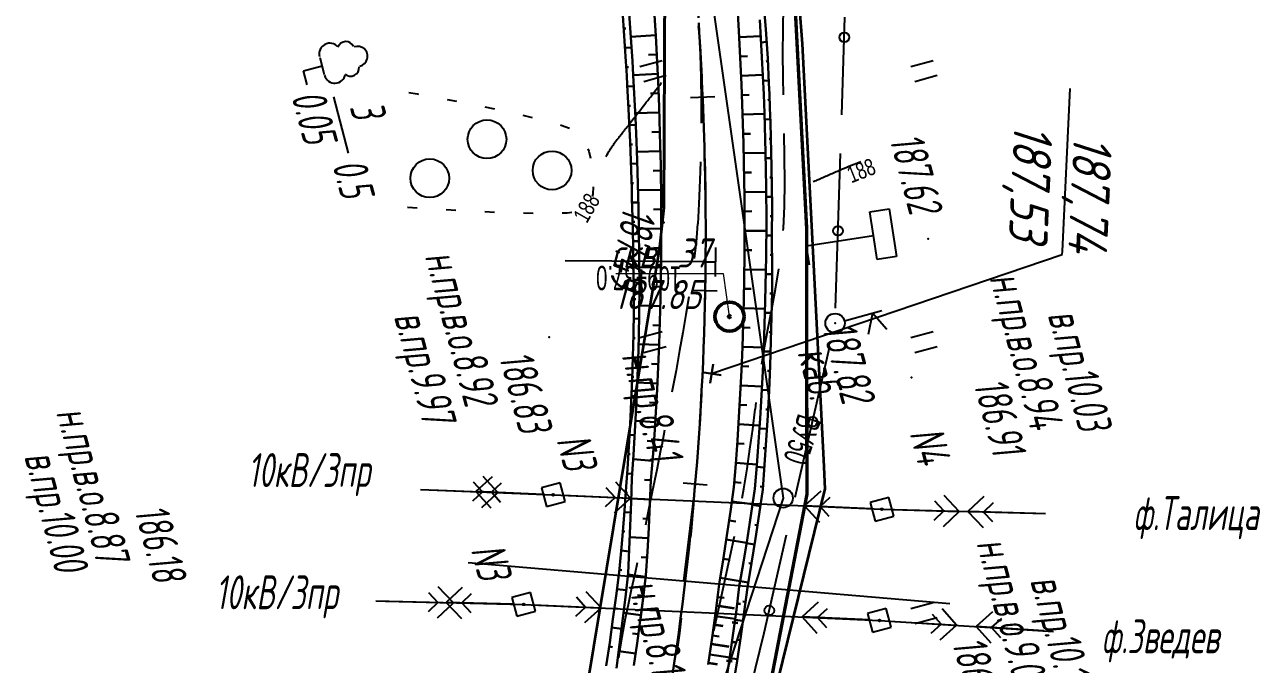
# Model space of a CAD drawing. Header units: millimetres. Extents: x -1799 to 6962, y -1020 to 4121.
# Drawn here: x 5740.8 to 5868.5, y 552.9 to 618.9 of the extents above; entities that cross this region are included whole.
import ezdxf
from ezdxf import colors
from ezdxf.entities.mleader import LeaderData, LeaderLine
from ezdxf.math import Vec2, Vec3

# ---------------------------------------------------------------- set-up
doc = ezdxf.new("R2010")
doc.units = ezdxf.units.MM
doc.linetypes.add('CONTI', pattern=[0])
doc.linetypes.add('STROT', pattern=[1.7, 0.5, -1.2])
for name, color, linetype, lineweight in [('10', 1, 'Continuous', 35), ('геология', 7, 'Continuous', 20), ('КОПИЯ_ОСЬ_13_ОТКОСЫ', 7, 'Continuous', 30), ('ОСЬ_ВЕРХ_ПОКРЫТИЯ_ГРАНИЦЫ_ПОЛОС', 7, 'Continuous', 30), ('ОСЬ_ВЕРХ_ПОКРЫТИЯ_ОСЬ', 1, 'Continuous', 30), ('Ось_примыкания', 1, 'Continuous', 35), ('Отметки', 5, 'Continuous', 30)]:
    doc.layers.add(name, color=color, linetype=linetype, lineweight=lineweight)
for name, color, linetype in [('_Ростелеком', 6, 'Continuous'), ('GOR_BDEFAULT', 212, 'CONTI'), ('NAD_MDEFAULT', 7, 'CONTI'), ('PI_OTDEFAULT', 172, 'CONTI'), ('PI_TTDEFAULT', 5, 'CONTI'), ('PLN_O', 7, 'CONTI'), ('SIT_LDEFAULT', 7, 'CONTI'), ('USLZNDEFAULT', 7, 'CONTI'), ('ZAPSKDEFAULT', 7, 'CONTI'), ('КОПИЯ_ОСЬ_ТАНГЕНСЫ', 1, 'Continuous'), ('ОСЬ_ВЕРХ_ПОКРЫТИЯ_ОТКОСЫ', 7, 'Continuous'), ('ОСЬ_ВЕРХ_ПОКРЫТИЯ_ПИКЕТЫ', 1, 'Continuous'), ('ОСЬ_ВЕРХ_ПОКРЫТИЯ_РАЗБИВКА_КРИВ', 1, 'Continuous'), ('ОСЬ_ВЕРХ_ПОКРЫТИЯ_ТАНГЕНСЫ', 1, 'Continuous'), ('разметка', 7, 'Continuous')]:
    doc.layers.add(name, color=color, linetype=linetype)
doc.styles.add('eskd', font='spds.shx', dxfattribs={"width": 1.2, "oblique": 15})
doc.styles.add('SHRFT', font='TXT', dxfattribs={"width": 3.5})
doc.styles.get("Standard").update_dxf_attribs({"font": 'arial.ttf'})
doc.styles.add('STYLE1', font='romand.shx', dxfattribs={"width": 0.9})
doc.styles.add('ГОСТ', font='', dxfattribs={"oblique": 15, "height": 4})
doc.styles.get('ГОСТ').set_extended_font_data('GOST type A')
doc.linetypes.add('кабель_связи_проект.', pattern='A,10,-1,["/",STYLE1,S=3,R=0,X=0,Y=-1.5],-4.1', length=15.1)

# ---------------------------------------------------------------- blocks, each defined once
blk = doc.blocks.new('BL_2011')
at = {"color": 0}
for p, q in [((0, 0), (0, 2.4)), ((1.6, 0), (1.6, 2.4))]:
    blk.add_line(p, q, dxfattribs=at)
blk = doc.blocks.new('BL_27')
at = {"color": 0}
for p, q in [((1, 1), (-1, 1)), ((-1, 1), (-1, -1)), ((1, -1), (1, 1)), ((-1, -1), (1, -1))]:
    blk.add_line(p, q, dxfattribs=at)
blk.add_circle((0, 0), 0.1, dxfattribs=at)
blk = doc.blocks.new('BL_4017')
at = {"color": 0}
for p, q in [((0, 1), (0, 5)), ((2, 5), (0, 4)), ((0, 4), (2, 3))]:
    blk.add_line(p, q, dxfattribs=at)
blk.add_circle((0, 0), 1, dxfattribs=at)
blk = doc.blocks.new('BL_2004')
at = {"color": 0}
blk.add_circle((0, 0), 2, dxfattribs=at)
blk = doc.blocks.new('BL_104')
at = {"color": 0}
for p, q in [((-0.9, 2), (0.9, 2)), ((0, 0), (0, 2)), ((1.5, 0), (0, 0))]:
    blk.add_line(p, q, dxfattribs=at)
for centre, radius, start, end in [((0, 5.8), 1.04, 358, 185), ((-0.94, 4.8), 0.88, 100, 235), ((0.94, 4.8), 0.88, 305, 80), ((-1, 3.1), 1.1, 115, 270), ((1, 3.1), 1.1, 270, 65)]:
    blk.add_arc(centre, radius, start, end, dxfattribs=at)
blk = doc.blocks.new('BL_13')
at = {"color": 0}
for p, q in [((-2.5, 7), (-2.5, 9)), ((-2.5, 9), (2.5, 9)), ((2.5, 9), (2.5, 7)), ((0, 7), (-2.5, 7)), ((0, 0), (0, 7)), ((2.5, 7), (0, 7)), ((2, 0), (0, 0))]:
    blk.add_line(p, q, dxfattribs=at)
blk = doc.blocks.new('_None')
blk = doc.blocks.new('Крест')
at = {"layer": 'Отметки'}
for points in [[(-1, 0), (1, 0)], [(0, 1), (0, -1)]]:
    blk.add_lwpolyline(points, dxfattribs=at)

msp = doc.modelspace()

# ---------------------------------------------------------------- linework, layer by layer
at = {"ltscale": 7}
for points in [[(5810.076978344188, 571.4247882649424), (5808.865762392534, 561.4984114872414)], [(5786.629531834807, 563.3932779444503), (5836.376312879418, 559.1540924091014)]]:
    msp.add_lwpolyline(points, dxfattribs=at)
at = {"layer": '10'}
for points in [[(5791.985964376139, 953.6034807352471), (5791.355964376251, 869.7934807356569), (5788.865964376493, 808.0534807354334), (5789.695964376102, 780.6734807355451), (5780.205964376344, 783.0334807358804), (5779.845964376475, 777.4134807357686), (5780.635964376512, 728.1034807352471), (5787.975964376363, 682.8634807359549), (5798.2659643764, 679.7134807355824), (5806.955964376344, 623.5334807358804), (5806.825964376456, 600.0234807361039), (5806.365964376493, 595.6934807360294), (5796.15596437653, 534.0134807353961), (5786.735964376139, 494.3434807354706), (5786.735964376139, 494.3434807345393), (5786.735964386442, 494.3434807652729), (5786.735964376372, 494.3434807354706), (5773.30596437667, 448.9334807353216)], [(5806.825964376456, 600.0234807361039), (5806.955964376344, 623.5334807358804), (5798.2659643764, 679.7134807355824), (5787.975964376363, 682.8634807359549), (5780.635964376512, 728.1034807352471), (5779.845964376475, 777.4134807357686), (5780.205964376344, 783.0334807358804), (5789.695964376102, 780.6734807355451), (5788.865964376493, 808.0534807354334), (5791.355964376251, 869.7934807356569), (5791.985964376139, 953.6034807352471)], [(5785.337084801236, 439.0398072697344), (5802.245964376381, 489.5234807361039), (5802.575964376456, 490.5634807352099), (5812.705964376344, 528.1234807357314), (5815.845964376475, 539.7934807356569), (5823.525964376176, 571.0034807356196), (5823.365964376493, 574.0034807356196), (5821.175964376083, 616.9734807353589), (5820.535964376419, 624.9834807351353), (5815.315964376214, 667.9434807360294), (5811.2659643764, 701.7934807356569), (5811.2659643764, 701.7934807356569), (5807.795964376195, 730.8834807355079), (5807.705964376344, 733.5634807352099), (5806.735964376139, 764.0434807356569), (5806.735964376139, 764.0434807356569), (5805.775964376176, 794.0434807356569), (5805.295964376195, 808.8534807352471), (5805.275964376176, 823.8234807359177), (5805.225964376363, 853.6134807359549), (5805.165964376307, 883.4134807357686), (5805.085964376232, 913.5634807352099)]]:
    msp.add_lwpolyline(points, dxfattribs=at)
at = {"layer": '_Ростелеком', "linetype": 'кабель_связи_проект.', "ltscale": 0.25, "const_width": 0.35}
msp.add_lwpolyline([(5811.58622147851, 526.2077753249678), (5817.926792335706, 551.2179140918079), (5821.623646894683, 570.399567397696), (5821.591752527116, 598.0185026846948), (5820.193398924466, 624.9483964195597), (5814.844936919932, 667.9585518710437), (5810.794604617966, 701.7648805095005), (5807.381620769049, 732.3149003679055), (5806.418633177653, 764.0033499481278), (5805.162942217265, 808.8867340427014), (5805.275964376176, 823.8234807359177), (5805.225964376363, 853.6134807359549), (5805.165964376307, 883.4134807357686), (5805.085964376232, 913.5634807352099)], dxfattribs=at)
at = {"layer": 'GOR_BDEFAULT', "color": 212, "elevation": 188, "flags": 128}
for points in [[(5800.861700376447, 605.3392117353278), (5800.981700376442, 605.5292137352872), (5801.081700376419, 605.6992127349722), (5801.171700376444, 605.8492137355852), (5801.261700376412, 605.9892127350095), (5801.341700376428, 606.1192177351686), (5801.411700376435, 606.2292107356834), (5801.481700376442, 606.3292167348909), (5801.54170037644, 606.4292157352093), (5801.601700376437, 606.5092177357647), (5801.661700376435, 606.5892117353278), (5801.711700376423, 606.6692137349519), (5801.771700376421, 606.7392127350095), (5801.821700376409, 606.799218735111), (5801.871700376398, 606.8692177351686), (5801.921700376444, 606.9392177354666), (5801.981700376442, 607.0092177357647), (5802.03170037643, 607.0792167348909), (5802.091700376428, 607.1592117346945), (5802.151700376426, 607.2292107356834), (5802.211700376423, 607.3092127353075), (5802.271700376421, 607.3892147358629), (5802.341700376428, 607.469216735487), (5802.411700376435, 607.5592127353075), (5802.481700376442, 607.6492167351889), (5802.551700376449, 607.7392127350095), (5802.621700376398, 607.8292167348909), (5802.701700376414, 607.9292157352093), (5802.771700376421, 608.0292137352872), (5802.861700376447, 608.1392147358629), (5802.941700376405, 608.2492157355073), (5803.03170037643, 608.3592157349112), (5803.111700376447, 608.469216735487), (5803.211700376423, 608.5892117353278), (5803.301700376449, 608.7092147352296), (5803.401700376426, 608.8392117353278), (5803.501700376402, 608.969216735487), (5803.611700376447, 609.1092157349112), (5803.711700376423, 609.2492157355073), (5803.831700376419, 609.3892147358629), (5803.941700376405, 609.5392167348537), (5804.0617003764, 609.6992127349722), (5804.191700376405, 609.8592157349112), (5804.321700376409, 610.0292137352872), (5804.451700376414, 610.1992127349722), (5804.591700376428, 610.3792127356055), (5804.731700376442, 610.5592127353075), (5804.881700376407, 610.7492157355073), (5805.03170037643, 610.9392177354666), (5805.181700376395, 611.1292127356055), (5805.331700376419, 611.3192147355649), (5805.481700376442, 611.5092177357647), (5805.631700376407, 611.6992127349722), (5805.771700376421, 611.8892147358629), (5805.911700376435, 612.0692147355649), (5806.051700376449, 612.2392127350095), (5806.181700376395, 612.4092117346945), (5806.301700376449, 612.5592127353075), (5806.411700376435, 612.7092147352296), (5806.521700376421, 612.8392117353278), (5806.611700376447, 612.9592147352296)], [(5827.191700376405, 604.7892167348537), (5826.841700376428, 604.6492167351889), (5826.521700376421, 604.5192117350298), (5826.241700376451, 604.3992167351889), (5825.971700376433, 604.2892167348537), (5825.731700376442, 604.1892177354666), (5825.511700376412, 604.0992137355852), (5825.3117003764, 604.0092177357647), (5825.131700376407, 603.9392177354666), (5824.961700376423, 603.8592157349112), (5824.801700376449, 603.7892167348537), (5824.651700376426, 603.7292107356834), (5824.511700376412, 603.6692137349519), (5824.371700376398, 603.6092157349112), (5824.241700376451, 603.549218735111), (5824.101700376437, 603.4892127350095), (5823.971700376433, 603.4292157352093), (5823.831700376419, 603.3692177351686), (5823.691700376405, 603.3092127353075), (5823.551700376449, 603.2492157355073), (5823.421700376444, 603.1892177354666), (5823.28170037643, 603.1292127356055), (5823.151700376426, 603.0792167348909), (5823.021700376421, 603.0192117350298), (5822.891700376416, 602.969216735487), (5822.771700376421, 602.9192137349519), (5822.661700376435, 602.8692177351686), (5822.551700376449, 602.8192147355649), (5822.451700376414, 602.7792137352872), (5822.361700376447, 602.7392127350095), (5822.28170037643, 602.7092147352296)]]:
    msp.add_lwpolyline(points, dxfattribs=at)
at = {"layer": 'NAD_MDEFAULT', "color": 0}
msp.add_line((5772.716430376409, 611.5090507347259), (5774.226192376411, 605.6899087349075), dxfattribs=at)
at = {"layer": 'PI_TTDEFAULT', "color": 5}
for p in [(5806.841700376428, 598.5092177357647, 187.485), (5834.161700376435, 596.8292167348909, 187.618), (5824.53170037643, 588.1092157349112, 187.32), (5794.981700376442, 586.6692137349519, 187.431), (5832.441700376405, 582.5092177357647, 187.184), (5829.111700376447, 557.3992167351889, 186.394)]:
    msp.add_point(p, dxfattribs=at)
at = {"layer": 'PLN_O'}
for p, q in [((5825.221700376433, 609.6392147358629), (5825.551700376449, 619.719216735487)), ((5824.571700376409, 589.6492167351889), (5825.091700376428, 605.6392147358629)), ((5820.411700376435, 570.1292127356055), (5823.981700376442, 585.7292107356834)), ((5817.201700376414, 556.1292127356055), (5819.511700376412, 566.2292107356834)), ((5815.861700376447, 550.6392147358629), (5817.201700376414, 556.1292127356055))]:
    msp.add_line(p, q, dxfattribs=at)
for centre in [(5825.481700376442, 617.6392147358629), (5824.831700376419, 597.6492167351889), (5822.201700376414, 577.9292157352093), (5817.731700376442, 558.4292157352093)]:
    msp.add_circle(centre, 0.5, dxfattribs=at)
at = {"layer": 'SIT_LDEFAULT', "color": 7}
for p, q in [((5819.161700376435, 618.4192137349519), (5819.211700376423, 620.8892147358629)), ((5810.401700376426, 618.7592177357647), (5810.481700376442, 617.9292157352093)), ((5810.481700376442, 617.9292157352093), (5810.611700376447, 615.8392117353278)), ((5819.141700376416, 615.9992157355073), (5819.161700376435, 618.4192137349519)), ((5810.611700376447, 615.8392117353278), (5810.681700376395, 613.5692147355649)), ((5819.171700376444, 613.4992157355073), (5819.151700376426, 615.9992157355073)), ((5810.681700376395, 613.5692147355649), (5810.701700376414, 611.0092177357647)), ((5819.211700376423, 611.6892177354666), (5819.181700376395, 613.4992157355073)), ((5780.511700376412, 611.9492127349722), (5781.371700376398, 611.799218735111)), ((5781.371700376398, 611.799218735111), (5781.491700376451, 611.7792137352872)), ((5784.451700376414, 611.219216735487), (5785.431700376395, 611.0292137352872)), ((5788.361700376447, 610.4492127349722), (5789.341700376428, 610.2492157355073)), ((5810.701700376414, 611.0092177357647), (5810.691700376405, 608.7592177357647)), ((5792.271700376421, 609.5892117353278), (5793.251700376402, 609.3692177351686)), ((5796.151700376426, 608.5992137355852), (5796.241700376451, 608.5792167348909)), ((5796.241700376451, 608.5792167348909), (5797.081700376419, 608.2492157355073)), ((5819.321700376409, 605.3292167348909), (5819.28170037643, 607.6892177354666)), ((5798.991700376451, 606.1092157349112), (5799.091700376428, 605.8792127356055)), ((5799.101700376437, 605.8792127356055), (5799.28170037643, 605.1492167351889)), ((5819.341700376428, 602.6692137349519), (5819.321700376409, 605.3292167348909)), ((5810.621700376398, 604.7692117350298), (5810.571700376409, 602.8892147358629)), ((5810.571700376409, 602.8892147358629), (5810.461700376423, 600.4492127349722)), ((5819.301700376449, 600.1692137349519), (5819.341700376428, 602.6692137349519)), ((5799.501700376402, 601.4492127349722), (5799.421700376444, 601.1992127349722)), ((5799.551700376449, 602.1792157352093), (5799.501700376402, 601.4492127349722)), ((5780.391700376416, 600.0592127353075), (5780.351700376437, 600.0592127353075)), ((5781.361700376447, 599.9892127350095), (5780.391700376416, 600.049218735111)), ((5810.461700376423, 600.4492127349722), (5810.341700376428, 598.3592157349112)), ((5819.201700376414, 597.9192137349519), (5819.301700376449, 600.1692137349519)), ((5785.341700376428, 599.7592177357647), (5784.341700376428, 599.8192147355649)), ((5789.351700376437, 599.5592127353075), (5788.351700376437, 599.5992137355852)), ((5793.341700376428, 599.4492127349722), (5792.341700376428, 599.4792107356834)), ((5796.871700376398, 599.4792107356834), (5796.341700376428, 599.469216735487)), ((5797.331700376419, 599.5292137352872), (5796.871700376398, 599.469216735487)), ((5810.331700376419, 598.3592157349112), (5810.171700376444, 596.4792107356834)), ((5819.171700376444, 597.6792157352093), (5819.191700376405, 597.9192137349519)), ((5810.181700376395, 596.4792107356834), (5809.991700376451, 594.7792137352872)), ((5818.361700376447, 591.6292127356055), (5818.711700376423, 593.719216735487)), ((5817.991700376451, 589.549218735111), (5818.371700376398, 591.6292127356055)), ((5809.411700376435, 590.8292167348909), (5809.111700376447, 589.0092177357647)), ((5809.111700376447, 589.0092177357647), (5808.79170037644, 587.1492167351889)), ((5817.591700376428, 587.469216735487), (5817.991700376451, 589.549218735111)), ((5817.211700376423, 585.3992167351889), (5817.591700376428, 587.469216735487)), ((5808.79170037644, 587.1492167351889), (5808.461700376423, 585.2892167348537)), ((5808.471700376433, 585.2892167348537), (5808.101700376437, 583.2092147352296)), ((5816.961700376423, 583.8792127356055), (5817.211700376423, 585.3992167351889)), ((5808.101700376437, 583.2092147352296), (5807.681700376395, 580.9792107356834)), ((5816.301700376449, 579.2292107356834), (5816.391700376416, 579.9192137349519)), ((5816.021700376421, 577.1692137349519), (5816.29170037644, 579.2292107356834)), ((5806.921700376444, 577.0592127353075), (5806.621700376398, 575.5092177357647)), ((5815.741700376451, 575.1092157349112), (5816.03170037643, 577.1692137349519)), ((5806.611700376447, 575.5092177357647), (5806.101700376437, 572.969216735487)), ((5815.451700376414, 573.0592127353075), (5815.741700376451, 575.1092157349112)), ((5789.091700376428, 572.2392127350095), (5787.431700376395, 570.7092147352296)), ((5789.701700376414, 570.6092157349112), (5788.171700376444, 572.2792137352872)), ((5806.101700376437, 572.969216735487), (5805.641700376416, 570.6892177354666)), ((5815.121700376398, 571.0092177357647), (5815.451700376414, 573.0592127353075)), ((5781.711700376423, 570.9392177354666), (5795.421700376444, 570.3792127356055)), ((5782.711700376423, 570.8992167351889), (5789.701700376414, 570.6092157349112)), ((5788.101700376437, 570.6792157352093), (5787.0617003764, 569.719216735487)), ((5787.151700376426, 571.719216735487), (5788.101700376437, 570.6792157352093)), ((5794.421700376444, 570.4192137349519), (5787.431700376395, 570.7092147352296)), ((5787.431700376395, 570.7092147352296), (5788.961700376423, 569.0392167348537)), ((5789.03170037643, 570.6392147358629), (5790.071700376409, 571.5992137355852)), ((5789.981700376442, 569.5992137355852), (5789.03170037643, 570.6392147358629)), ((5800.861700376447, 571.1392147358629), (5801.8117003764, 570.0992137355852)), ((5803.411700376435, 570.0292137352872), (5801.881700376407, 571.6992127349722)), ((5805.641700376416, 570.6892177354666), (5805.261700376412, 568.8192147355649)), ((5814.941700376405, 570.0292137352872), (5815.121700376398, 571.0092177357647)), ((5823.051700376449, 570.7592177357647), (5821.381700376407, 569.2292107356834)), ((5788.04170037644, 569.0792167348909), (5789.701700376414, 570.6092157349112)), ((5795.421700376444, 570.3792127356055), (5829.371700376398, 568.8792127356055)), ((5796.421700376444, 570.3392117353278), (5803.411700376435, 570.0292137352872)), ((5801.8117003764, 570.0992137355852), (5800.771700376421, 569.1392147358629)), ((5801.741700376451, 568.4992157355073), (5803.411700376435, 570.0292137352872)), ((5822.981700376442, 569.1592117346945), (5824.021700376421, 570.1192177351686)), ((5834.79170037644, 569.7392127350095), (5835.771700376421, 568.7092147352296)), ((5837.371700376398, 568.6692137349519), (5835.8117003764, 570.3092127353075)), ((5839.901700376426, 570.1992127349722), (5838.261700376412, 568.6392147358629)), ((5839.861700376447, 568.5992137355852), (5840.891700376416, 569.5692147355649)), ((5805.271700376421, 568.8192147355649), (5804.941700376405, 567.2492157355073)), ((5828.371700376398, 568.9192137349519), (5821.381700376407, 569.2292107356834)), ((5821.381700376407, 569.2292107356834), (5822.911700376435, 567.5592127353075)), ((5823.931700376395, 568.1192177351686), (5822.981700376442, 569.1592117346945)), ((5829.371700376398, 568.8792127356055), (5846.261700376412, 568.4292157352093)), ((5830.371700376398, 568.8492137355852), (5837.371700376398, 568.6692137349519)), ((5835.771700376421, 568.7092147352296), (5834.741700376451, 567.7392127350095)), ((5835.731700376442, 567.1092157349112), (5837.371700376398, 568.6692137349519)), ((5845.261700376412, 568.4592147352296), (5838.261700376412, 568.6392147358629)), ((5838.261700376412, 568.6392147358629), (5839.821700376409, 566.9992157355073)), ((5840.841700376428, 567.5692147355649), (5839.861700376447, 568.5992137355852)), ((5813.53170037643, 563.2392127350095), (5814.151700376426, 566.0992137355852)), ((5804.101700376437, 563.3392117353278), (5803.841700376428, 562.1692137349519)), ((5812.691700376405, 559.4392177354666), (5813.53170037643, 563.2392127350095)), ((5803.831700376419, 562.1692137349519), (5803.481700376442, 560.549218735111)), ((5785.101700376437, 559.2292107356834), (5783.54170037644, 560.8592157349112)), ((5786.001700376402, 560.8092127353075), (5784.361700376447, 559.2392127350095)), ((5803.481700376442, 560.549218735111), (5803.161700376435, 559.0192117350298)), ((5777.101700376437, 559.4092117346945), (5792.361700376447, 559.0592127353075)), ((5778.101700376437, 559.3892147358629), (5785.101700376437, 559.2292107356834)), ((5783.501700376402, 559.2592177357647), (5782.481700376442, 558.2892167348537)), ((5782.521700376421, 560.2892167348537), (5783.501700376402, 559.2592177357647)), ((5783.461700376423, 557.6592117346945), (5785.101700376437, 559.2292107356834)), ((5791.361700376447, 559.0792167348909), (5784.361700376447, 559.2392127350095)), ((5784.361700376447, 559.2392127350095), (5785.921700376444, 557.6092157349112)), ((5785.961700376423, 559.2092147352296), (5786.981700376442, 560.1792157352093)), ((5786.941700376405, 558.1792157352093), (5785.961700376423, 559.2092147352296)), ((5797.801700376449, 559.8192147355649), (5798.751700376402, 558.7692117350298)), ((5800.351700376437, 558.6992127349722), (5798.831700376419, 560.3692177351686)), ((5811.991700376451, 556.3392117353278), (5812.691700376405, 559.4392177354666)), ((5822.79170037644, 559.2892167348537), (5821.121700376398, 557.7592177357647)), ((5792.361700376447, 559.0592127353075), (5829.111700376447, 557.3992167351889)), ((5793.361700376447, 559.0092177357647), (5800.351700376437, 558.6992127349722)), ((5798.751700376402, 558.7692117350298), (5797.711700376423, 557.8192147355649)), ((5798.681700376395, 557.1692137349519), (5800.351700376437, 558.6992127349722)), ((5803.151700376426, 559.0192117350298), (5802.851700376437, 557.5992137355852)), ((5822.721700376433, 557.6892177354666), (5823.761700376412, 558.6392147358629)), ((5834.5617003764, 558.0592127353075), (5835.501700376402, 556.9992157355073)), ((5837.091700376428, 556.8992167351889), (5835.601700376437, 558.5992137355852)), ((5840.8117003764, 558.2692117350298), (5839.121700376398, 556.7692117350298)), ((5802.861700376447, 557.5992137355852), (5802.601700376437, 556.2392127350095)), ((5828.111700376447, 557.4492127349722), (5821.121700376398, 557.7592177357647)), ((5821.121700376398, 557.7592177357647), (5822.641700376416, 556.0892117353278)), ((5823.671700376444, 556.6392147358629), (5822.721700376433, 557.6892177354666)), ((5829.111700376447, 557.3992167351889), (5847.101700376437, 556.2692117350298)), ((5830.111700376447, 557.3392117353278), (5837.091700376428, 556.8992167351889)), ((5835.501700376402, 556.9992157355073), (5834.441700376405, 556.0592127353075)), ((5835.401700376426, 555.3992167351889), (5837.091700376428, 556.8992167351889)), ((5846.101700376437, 556.3292167348909), (5839.121700376398, 556.7692117350298)), ((5839.121700376398, 556.7692117350298), (5840.611700376447, 555.0692147355649)), ((5840.711700376423, 556.6692137349519), (5841.771700376421, 557.6092157349112)), ((5841.651700376426, 555.6092157349112), (5840.711700376423, 556.6692137349519)), ((5802.591700376428, 556.2392127350095), (5802.361700376447, 554.8692177351686)), ((5802.361700376447, 554.8692177351686), (5802.141700376416, 553.5392167348537))]:
    msp.add_line(p, q, dxfattribs=at)
at = {"layer": 'геология', "color": 1, "linetype": 'Continuous'}
for p, q in [((5801.887873932874, 593.2424788870039), (5812.979085710986, 593.2424788870039)), ((5812.979085710986, 593.2424788870039), (5813.600718021868, 588.831571948168))]:
    msp.add_line(p, q, dxfattribs=at)
at = {"layer": 'геология', "color": 1, "linetype": 'Continuous', "lineweight": 50}
for radius in [1.5, 0.1033866461948492]:
    msp.add_circle((5813.625350247874, 588.785912486178), radius, dxfattribs=at)
at = {"layer": 'КОПИЯ_ОСЬ_13_ОТКОСЫ'}
for points in [[(5805.645446602643, 623.72553313562), (5806.018005196393, 617.80024016687), (5806.282653633893, 612.370308526245), (5806.359313790143, 610.396187432495), (5806.479919258893, 606.448921807495), (5806.523376290143, 604.47602141687), (5806.540466133893, 603.48969329187), (5806.566345040143, 601.51752532312), (5806.581970040143, 598.06781829187), (5806.573669258893, 596.097359307495), (5806.564880196393, 595.112496026245), (5806.499450508893, 590.62934172937), (5806.439880196393, 588.28559172937), (5806.361266915143, 585.942574151245), (5806.264587227643, 583.60004485437), (5806.148864571393, 581.258492119995), (5806.014587227643, 578.91791594812), (5805.862243477643, 576.578316338745), (5805.690856758893, 574.24018157312), (5805.500915352643, 571.903511651245), (5805.406188790143, 569.43842376062), (5805.290466133893, 566.974312432495), (5805.154723946393, 564.51117766687), (5804.997985665143, 562.049019463745), (5804.711364571393, 559.716011651245), (5804.406188790143, 557.38520110437), (5804.081970040143, 555.056831963745), (5803.739684883893, 552.731148369995)], [(5802.51746962136, 621.5231830434996), (5802.921995378196, 615.1584369497496), (5803.007078386008, 613.6907855825621), (5803.05961439675, 612.7124530630308), (5803.196485734641, 610.2679340200621), (5803.272382951438, 608.8016254263121), (5803.365995622336, 606.8469745474058), (5803.449354386985, 604.8928729849058), (5803.477247453391, 603.9157611684996), (5803.51925489968, 601.9620868520933), (5803.544294572532, 600.9857074575621), (5803.599302507102, 599.0334979849058), (5803.657560563743, 596.1063129263121), (5803.681669450461, 594.5446674184996), (5803.722303605735, 593.0813495474058), (5803.755628801047, 591.6176044302183), (5803.736158586204, 589.2939349966246), (5803.698255754172, 586.9704486684996), (5803.641905046165, 584.6473895864683), (5803.56710646218, 582.3248187856871), (5803.473890519797, 580.0029193716246), (5803.362241960227, 577.6818744497496), (5803.232160783469, 575.3617450552183), (5803.083677507102, 573.0427142934996), (5802.959333635032, 571.2292377309996), (5802.740644670188, 568.2770892934996), (5802.492124772727, 565.3273212270933), (5802.213819719016, 562.3801776724058), (5801.911390519797, 559.9565936880308), (5801.58892653054, 557.5355731802183), (5801.246458268821, 555.1172992544371), (5800.884031511008, 552.7019550161558)], [(5803.204267717063, 621.0780536489683), (5803.601515031516, 615.1949359731871), (5803.689237809836, 613.7247821645933), (5803.918791032493, 609.3157245474058), (5804.025678849875, 606.8672382192808), (5804.099165178, 604.9090473013121), (5804.24029371804, 600.0160419302183), (5804.309965348899, 595.1268817739683), (5804.317533708274, 591.6072894888121), (5804.290220475852, 589.1630145864683), (5804.242582536399, 586.7191058950621), (5804.174619889915, 584.2756244497496), (5804.086363053977, 581.8328143911558), (5803.977781511008, 579.3908588247496), (5803.848890519797, 576.9498187856871), (5803.699720597922, 574.5099994497496), (5803.530256486594, 572.0714618520933), (5803.465254045188, 569.6197406606871), (5803.379911637961, 567.1686908559996), (5803.274244523704, 564.7184345083433), (5803.148237443625, 562.2690936880308), (5802.877866960227, 559.8171283559996), (5802.587049699485, 557.3674823599058), (5802.275816178977, 554.9203388052183), (5801.944196916282, 552.4758807974058)], [(5803.204040352643, 621.07807219812), (5803.601501290143, 615.195015557495), (5803.689391915143, 613.724800713745), (5803.918884102643, 609.315621026245), (5804.025817696393, 606.867378838745), (5804.099059883893, 604.90912688562), (5804.240173165143, 600.01606047937), (5804.309997383893, 595.12690032312), (5804.317321602643, 591.60736907312), (5804.289977852643, 589.16303313562), (5804.242614571393, 586.71918547937), (5804.174743477643, 584.275581963745), (5804.086364571393, 581.832710869995), (5803.977966133893, 579.390816338745), (5803.849059883893, 576.949898369995), (5803.699645821393, 574.509956963745), (5803.530212227643, 572.071480401245), (5803.465270821393, 569.619820244995), (5803.379821602643, 567.168648369995), (5803.274352852643, 564.718453057495), (5803.148376290143, 562.26899016687), (5802.877868477643, 559.817085869995), (5802.586852852643, 557.367378838745), (5802.275817696393, 554.92035735437), (5801.944274727643, 552.475777276245)], [(5814.422321336557, 621.3393611800047), (5814.602497117807, 618.3156795393797), (5814.873493211557, 612.7648982893797), (5814.952106492807, 610.7443904768797), (5815.076129930307, 606.7004451643797), (5815.121051805307, 604.6774959456297), (5815.170368211557, 601.1350154768797), (5815.181110399057, 599.1098689925047), (5815.182086961557, 598.0971736800047), (5815.173297899057, 596.0710506331297), (5815.164508836557, 595.0581111800047), (5815.097614305307, 590.4443416487547), (5815.036090867807, 588.0324764143797), (5814.955524461557, 585.6210994612547), (5814.855426805307, 583.2104549300047), (5814.736774461557, 580.8005428206297), (5814.598590867807, 578.3918514143797), (5814.441364305307, 575.9843807112547), (5814.265583055307, 573.5781307112547), (5814.070270555307, 571.1733455550047), (5813.720172899057, 568.6633357893797), (5813.349079149057, 566.1562557112547), (5812.957477586557, 563.6523494612547), (5812.544879930307, 561.1518611800047), (5812.201129930307, 558.3840389143797), (5811.832477586557, 555.6193904768797), (5811.439411180307, 552.8584041487547)], [(5817.204656071126, 620.50875980818), (5817.364398426473, 618.4815991636488), (5817.51523918575, 616.4525769468519), (5817.576863712728, 615.4367993589613), (5817.698003239095, 612.8945325132581), (5817.746814197957, 611.7740491148206), (5817.804292149007, 610.3500073667738), (5817.857922977864, 608.8221448179456), (5817.907132572591, 607.2935498472425), (5817.946290440022, 605.76413090193), (5817.978759235799, 604.2339795347425), (5818.008456654012, 602.1917126890394), (5818.021571583211, 600.1492627378675), (5818.016950077474, 597.0847485777113), (5818.036811298787, 593.6576245542738), (5818.030335850179, 592.1231091734144), (5818.024220890462, 591.3558362241956), (5817.978097385823, 588.7982800718519), (5817.910708851277, 586.2412122007581), (5817.822062916219, 583.6847546812269), (5817.712165302693, 581.1291516538831), (5817.581021732747, 578.5745557066175), (5817.428643650472, 576.0211194273206), (5817.255038685262, 573.4690564390394), (5817.060222095906, 570.9184888120863), (5816.694482273519, 568.384980511305), (5816.307753986775, 565.8546155210706), (5815.900065845906, 563.3275159116956), (5815.471442646443, 560.8038647886488), (5815.13732284969, 558.2723706480238), (5814.782290882527, 555.7437451597425), (5814.406371540486, 553.2181103941175), (5814.0095896191, 550.6956799741956)], [(5816.759235399057, 619.4624080550047), (5816.981403367807, 615.6066951643797), (5817.164508836557, 611.7490291487547), (5817.238239305307, 609.8186092268797), (5817.357379930307, 605.7485408675047), (5817.417438524057, 602.1818904768797), (5817.437946336557, 598.6147518050047), (5817.411579149057, 595.0437068831297), (5817.327594774057, 590.3962459456297), (5817.257770555307, 587.9670467268797), (5817.168903367807, 585.5385799300047), (5817.060016649057, 583.1108455550047), (5816.932575242807, 580.6840877425047), (5816.785602586557, 578.2583064925047), (5816.619586961557, 575.8339900862547), (5816.434040086557, 573.4108943831297), (5816.229450242807, 570.9892635237547), (5815.863727586557, 568.4628963362547), (5815.477008836557, 565.9394588362547), (5815.069782274057, 563.4191951643797), (5814.641071336557, 560.9025936018797), (5814.339313524057, 558.4936580550047), (5814.018024461557, 556.0871639143797), (5813.677692430307, 553.6833553206297), (5813.317829149057, 551.2824764143797)], [(5816.759272999227, 619.4625256773206), (5816.981318897664, 615.6067822691175), (5817.164351887166, 611.74899418318), (5817.238292164266, 609.8187268491956), (5817.357493824422, 605.7485974546644), (5817.417239612996, 602.1819165464613), (5817.437957233846, 598.6148083921644), (5817.411700672566, 595.0437329527113), (5817.327769703328, 590.3963025327894), (5817.25787300533, 587.9671338316175), (5817.168696827352, 585.5386059995863), (5817.060250706136, 583.1108716245863), (5816.932540363729, 580.6840832945081), (5816.785573429524, 578.2583630796644), (5816.619359440267, 575.8339246031019), (5816.433907932698, 573.4108288999769), (5816.229234165608, 570.9893201109144), (5815.863616413533, 568.4627698179456), (5815.47706932491, 565.9393628355238), (5815.069617695272, 563.4192212339613), (5814.641290134847, 560.902558636305), (5814.33917946285, 558.4936841245863), (5814.017919010579, 556.0872510191175), (5813.677527851522, 553.6834729429456), (5813.318030781209, 551.2824719663831)], [(5802.706327653586, 618.5516864614683), (5802.925596452415, 618.5656024770933)], [(5806.014098946393, 617.861031182495), (5803.432555977643, 617.69867766687)], [(5802.833189225852, 616.5557147817808), (5803.506742692649, 616.5985004263121)], [(5814.634723680307, 617.6499080550047), (5816.862262742807, 617.7587947737547)], [(5817.462657398641, 617.1598523374769), (5816.898955769002, 617.1179517027113)], [(5806.112243477643, 615.863472588745), (5805.250915352643, 615.821480401245)], [(5814.732379930307, 615.6523494612547), (5815.475055711557, 615.6884822737547)], [(5802.956724382102, 614.5595599966246), (5803.181303239524, 614.5725604849058)], [(5817.58986229366, 615.1640027281019), (5817.401656574666, 615.1550305601331)], [(5806.209411446393, 613.86566985437), (5803.687927071393, 613.742867119995)], [(5814.830036180307, 613.6547908675047), (5817.073688524057, 613.7644100081297)], [(5817.685056156575, 613.1662610288831), (5817.102935261189, 613.1385205503675)], [(5803.068006730735, 612.5626727895933), (5803.747755265891, 612.6006976919371)], [(5806.302184883893, 611.867867119995), (5805.461364571393, 611.835152276245)], [(5814.916950242807, 611.6567439925047), (5815.664997117807, 611.6857967268797)], [(5803.179807878196, 610.5657855825621), (5803.406400895774, 610.5784808950621)], [(5817.771270222127, 611.1681226011488), (5817.577168888509, 611.1602795835706)], [(5806.375427071393, 609.869331963745), (5803.893981758893, 609.793648369995)], [(5814.985797899057, 609.6577205550047), (5817.241168992807, 609.7268123518797)], [(5817.845731205403, 609.1695264097425), (5817.257909244954, 609.1488660093519)], [(5803.283552385032, 608.5684711294371), (5803.950010514915, 608.6003925161558)], [(5806.436462227643, 607.87006438562), (5805.609313790143, 607.844917901245)], [(5815.046833055307, 607.6586971175047), (5815.798786180307, 607.6818904768797)], [(5803.377775407493, 606.5706683950621), (5803.59998915261, 606.5801898794371)], [(5817.910281605184, 607.1705640073988), (5817.714284367024, 607.1655286070081)], [(5806.492614571393, 605.87104094812), (5804.064880196393, 605.81733001062)], [(5815.099079149057, 605.6594295393797), (5817.358356492807, 605.7094783675047)], [(5817.958873218953, 605.1711438413831), (5817.370061344564, 605.15866215193)], [(5803.458509660422, 604.5723773794371), (5804.108335710227, 604.5909320669371)], [(5806.533630196393, 603.87152922937), (5805.724548165143, 603.85736907312)], [(5803.506117082297, 602.5729266958433), (5803.722761369407, 602.5775653677183)], [(5815.135211961557, 603.6599178206297), (5815.888141649057, 603.6704158675047)], [(5817.996278232991, 603.1715100523206), (5817.799985355794, 603.1687024351331)], [(5806.561462227643, 601.87152922937), (5804.187438790143, 601.840523369995)], [(5815.163043992807, 601.6599178206297), (5817.422321336557, 601.6914119612547)], [(5803.555906511008, 600.5735370474058), (5804.223661637961, 600.5923969106871)], [(5818.017079777181, 601.1716321226331), (5817.427100605428, 601.1678174253675)], [(5806.573669258893, 599.871773369995), (5805.782653633893, 599.86811126062)], [(5815.178180711557, 599.6601619612547), (5815.931110399057, 599.6640682112547)], [(5818.021979755818, 599.1716321226331), (5817.825316852986, 599.1719372984144)], [(5803.60844252175, 598.5742694692808), (5803.831068254172, 598.5786640005308)], [(5806.581481758893, 597.871773369995), (5804.270934883893, 597.88178313562)], [(5815.180133836557, 597.6601619612547), (5817.431110399057, 597.6503963362547)], [(5803.648237443625, 596.5746356802183), (5804.289152360618, 596.5873920278746)], [(5818.017049259603, 597.1714795347425), (5817.427350468099, 597.1721509214613)], [(5806.571716133893, 595.871773369995), (5805.801208321393, 595.87836516687)], [(5815.169879930307, 595.6601619612547), (5815.920368211557, 595.6535701643797)], [(5818.028039402425, 595.1715100523206), (5817.831475681722, 595.17038090193)], [(5803.68121168679, 594.5749408559996), (5803.894865251243, 594.5782367544371)], [(5806.546813790143, 593.871773369995), (5804.312438790143, 593.904488213745)], [(5815.144489305307, 593.6604061018797), (5817.386188524057, 593.6276912581297)], [(5803.733823991477, 592.5756122427183), (5804.315412736594, 592.5888568716246)], [(5818.034760899007, 593.1715405698988), (5817.377940601766, 593.1743176695081)], [(5806.517516915143, 591.87201751062), (5805.772888008893, 591.883003838745)], [(5815.115192430307, 591.6604061018797), (5815.862262742807, 591.6496639143797)], [(5818.021609730184, 591.171601605055), (5817.802689976155, 591.17477543318)], [(5803.749174333274, 590.5759174184996), (5803.94308302468, 590.5743305044371)], [(5806.482360665143, 589.87250579187), (5804.300720040143, 589.924996026245)], [(5803.726423478782, 588.5760394888121), (5804.280500627219, 588.5678607778746)], [(5815.079547899057, 589.6608943831297), (5817.307086961557, 589.6071834456297)], [(5817.986161655843, 589.1719372984144), (5817.295369572103, 589.1864026304456)], [(5806.427184883893, 587.873238213745), (5805.700134102643, 587.895699151245)], [(5815.024860399057, 587.6616268050047), (5815.767047899057, 587.6389217268797)], [(5803.6899854905, 586.5763446645933), (5803.874662614524, 586.5723773794371)], [(5806.358825508893, 585.87445891687), (5804.223571602643, 585.954781182495)], [(5817.937716907918, 587.1725171323988), (5817.707488483846, 587.1788342710706)], [(5814.956989305307, 585.6628475081297), (5817.170368211557, 585.5803279768797)], [(5817.876273579061, 585.1734631773206), (5817.154635853231, 585.1979993101331)], [(5803.639906144797, 584.5770160513121), (5804.183622575461, 584.5615131216246)], [(5806.276794258893, 583.87592376062), (5805.565368477643, 583.90766204187)], [(5814.875934617807, 583.6643123518797), (5815.613727586557, 583.6320857893797)], [(5803.576170182883, 582.5779926138121), (5803.757368303, 582.5716449575621)], [(5817.801835483968, 583.1748364683363), (5817.5613474316, 583.1846020933363)], [(5806.181091133893, 581.87836516687), (5804.092223946393, 581.98529876062)], [(5814.781696336557, 581.6665096175047), (5816.980426805307, 581.5556697737547)], [(5817.714406437337, 581.1767590757581), (5816.961966938436, 581.212128948805)], [(5803.498762345969, 580.5795184927183), (5804.032163835227, 580.5570575552183)], [(5806.072204415143, 579.88129485437), (5805.376403633893, 579.921578057495)], [(5814.674274461557, 579.6694393050047), (5815.407184617807, 579.6276912581297)], [(5803.407713151633, 578.5815936880308), (5803.585462785422, 578.5728656606871)], [(5817.613990253865, 579.1792920347425), (5817.363259739339, 579.1927197691175)], [(5805.949645821393, 577.884956963745), (5803.907653633893, 578.017281182495)], [(5814.553668992807, 577.6731014143797), (5816.737751024057, 577.5341853987547)], [(5817.500592655599, 577.1825268980238), (5816.717402882039, 577.2295544859144)], [(5803.303007341086, 576.5843402700621), (5803.826139665305, 576.5551044302183)], [(5805.813415352643, 575.88959563562), (5805.133239571393, 575.93842376062)], [(5803.184675431907, 574.5878803091246), (5803.358976579368, 574.5768939809996)], [(5814.420368211557, 575.6774959456297), (5815.147907274057, 575.6264705550047)], [(5817.374213642537, 575.1865247007581), (5817.113259739339, 575.2038892027113)], [(5805.664001290143, 573.895210869995), (5803.669372383893, 574.05170501062)], [(5814.273395555307, 573.6831111800047), (5816.442340867807, 573.5163631331297)], [(5817.234864658772, 573.19137699568), (5816.420985645711, 573.2508862730238)], [(5803.052580094993, 572.5891010122496), (5803.565397477805, 572.5539447622496)], [(5805.500915352643, 571.89887297937), (5804.834411446393, 571.92182219812)], [(5814.113727586557, 571.6894588362547), (5814.836383836557, 571.6291561018797)], [(5817.082545704305, 571.1971753355238), (5816.81138939327, 571.2187817808363)], [(5802.914808488547, 570.5938617544371), (5803.085706926047, 570.5816547231871)], [(5805.425231758893, 569.90033782312), (5803.476013008893, 569.98041594812)], [(5813.867633836557, 569.7019100081297), (5816.001911180307, 569.4025936018797)], [(5802.765974260032, 568.5994159536558), (5803.430433488547, 568.5475360708433)], [(5816.816178745687, 569.2116711851331), (5815.991799778401, 569.3318799253675)], [(5805.336364571393, 567.90229094812), (5804.686950508893, 567.933296807495)], [(5813.583454149057, 567.7221736800047), (5814.293903367807, 567.6176814925047)], [(5816.521165317952, 567.2335522886488), (5816.246636814534, 567.2753918882581)], [(5802.603544450461, 566.6060077505308), (5802.824903703391, 566.5872089224058)], [(5805.233825508893, 565.90473235437), (5803.332458321393, 566.00873626062)], [(5813.286090867807, 565.7443904768797), (5815.394977586557, 565.4204158675047)], [(5802.427503801047, 564.6137592153746), (5803.265608049094, 564.5368549184996)], [(5816.213345951497, 565.2573865171644), (5815.389819569051, 565.388398480055)], [(5805.118102852643, 563.90815032312), (5804.484313790143, 563.94721282312)], [(5812.976032274057, 563.7685603987547), (5813.678180711557, 563.6560115706297)], [(5815.892733997762, 563.2832654234144), (5815.618514484822, 563.3287060972425)], [(5802.237867570579, 562.6227924184996), (5802.517057634055, 562.5952045278746)], [(5804.981872383893, 561.91254485437), (5803.133727852643, 562.13324797937)], [(5812.653278367807, 561.7949275862547), (5814.735797899057, 561.4470271956297)], [(5801.998335099875, 560.6368915395933), (5802.956983781516, 560.5154926138121)], [(5815.559346622884, 561.311250042555), (5814.736812061727, 561.4530347105238)], [(5804.738220040143, 559.927437432495), (5804.122497383893, 560.00531829187)], [(5812.381793992807, 559.8132381331297), (5813.080524461557, 559.7265682112547)], [(5815.279605335652, 559.330781292555), (5815.00379890865, 559.3673718687269)], [(5801.740370011985, 558.6536151724058), (5802.059644914329, 558.6110126333433)], [(5804.480895821393, 557.944038994995), (5802.685973946393, 558.18305266687)], [(5801.468992448508, 556.6721088247496), (5802.482847428977, 556.5297748403746)], [(5812.129352586557, 557.8293514143797), (5814.216266649057, 557.5566463362547)], [(5815.0101465649, 557.3490002866956), (5814.20374435848, 557.4613049741956)], [(5804.210388008893, 555.962593682495), (5803.612731758893, 556.046089776245)], [(5811.863727586557, 555.8469295393797), (5812.559040086557, 555.7517146956297)], [(5814.727866596639, 555.3690198179456), (5814.459311909139, 555.4082043882581)], [(5801.184202409446, 554.6924945669371), (5801.521818376243, 554.6427509145933)], [(5803.926208321393, 553.98285735437), (5802.185485665143, 554.238472588745)], [(5811.585895555307, 553.8664607893797), (5813.660602586557, 553.5683650862547)], [(5814.432773060262, 553.3909314390394), (5813.652202076375, 553.5099499937269)]]:
    msp.add_lwpolyline(points, dxfattribs=at)
at = {"layer": 'КОПИЯ_ОСЬ_ТАНГЕНСЫ'}
for p, q in [((5796.001700375849, 732.6692147361236), (5819.171700375862, 570.0392147362354)), ((5819.171700375862, 570.0392147362354), (5774.721700375851, 434.1092147356021))]:
    msp.add_line(p, q, dxfattribs=at)
msp.add_circle((5819.171700375862, 570.0392147362354), 1, dxfattribs=at)
at = {"layer": 'ОСЬ_ВЕРХ_ПОКРЫТИЯ_ГРАНИЦЫ_ПОЛОС'}
for points in [[(5805.645446602643, 623.72553313562), (5806.018005196393, 617.80024016687), (5806.282653633893, 612.370308526245), (5806.359313790143, 610.396187432495), (5806.479919258893, 606.448921807495), (5806.523376290143, 604.47602141687), (5806.540466133893, 603.48969329187), (5806.566345040143, 601.51752532312), (5806.581970040143, 598.06781829187), (5806.573669258893, 596.097359307495), (5806.564880196393, 595.112496026245), (5806.499450508893, 590.62934172937), (5806.439880196393, 588.28559172937), (5806.361266915143, 585.942574151245), (5806.264587227643, 583.60004485437), (5806.148864571393, 581.258492119995), (5806.014587227643, 578.91791594812), (5805.862243477643, 576.578316338745), (5805.690856758893, 574.24018157312), (5805.500915352643, 571.903511651245), (5805.406188790143, 569.43842376062), (5805.290466133893, 566.974312432495), (5805.154723946393, 564.51117766687), (5804.997985665143, 562.049019463745), (5804.711364571393, 559.716011651245), (5804.419479690327, 557.4867116840678)], [(5814.422321336557, 621.3393611800047), (5814.602497117807, 618.3156795393797), (5814.873493211557, 612.7648982893797), (5814.952106492807, 610.7443904768797), (5815.076129930307, 606.7004451643797), (5815.121051805307, 604.6774959456297), (5815.170368211557, 601.1350154768797), (5815.181110399057, 599.1098689925047), (5815.182086961557, 598.0971736800047), (5815.173297899057, 596.0710506331297), (5815.164508836557, 595.0581111800047), (5815.097614305307, 590.4443416487547), (5815.036090867807, 588.0324764143797), (5814.955524461557, 585.6210994612547), (5814.855426805307, 583.2104549300047), (5814.736774461557, 580.8005428206297), (5814.598590867807, 578.3918514143797), (5814.441364305307, 575.9843807112547), (5814.265583055307, 573.5781307112547), (5814.070270555307, 571.1733455550047), (5813.720172899057, 568.6633357893797), (5813.349079149057, 566.1562557112547), (5812.957477586557, 563.6523494612547), (5812.544879930307, 561.1518611800047), (5812.201129930307, 558.3840389143797), (5811.832477586557, 555.6193904768797), (5811.439411180307, 552.8584041487547)]]:
    msp.add_lwpolyline(points, dxfattribs=at)
at = {"layer": 'ОСЬ_ВЕРХ_ПОКРЫТИЯ_ОСЬ'}
msp.add_lwpolyline([(5810.441429802488, 619.1504120886448), (5810.502129945156, 618.1632658181834), (5810.560433867106, 617.175975129393), (5810.61630545249, 616.1885438155505), (5810.669708585376, 615.2009759334969), (5810.720607150122, 614.2132758055004), (5810.768965032892, 613.2254480341571), (5810.814746123049, 612.2374974968034), (5810.857914313625, 611.2494293483096), (5810.898433503704, 610.2612490322563), (5810.936267598774, 609.2729622781399), (5810.971380512996, 608.2845751097548), (5811.003736169931, 607.2960938479873), (5811.033298504461, 606.3075251108157), (5811.060031464303, 605.31887582728), (5811.08389901167, 604.3301532263058), (5811.10486512472, 603.3413648506748), (5811.1228937996, 602.3525185654062), (5811.137949052072, 601.3636225521686), (5811.149994919202, 600.3746853083494), (5811.158995461747, 599.3857156712684), (5811.16491476555, 598.3967228004831), (5811.167716944105, 597.4077161936211), (5811.167366140036, 596.4187056910368), (5811.163826528014, 595.429701469292), (5811.157062316293, 594.440714056057), (5811.157062316293, 594.440714056057, -0.039411371593), (5807.041671406399, 547.4000895446288)], format="xyb", dxfattribs=at)
at = {"layer": 'ОСЬ_ВЕРХ_ПОКРЫТИЯ_ОТКОСЫ'}
for points in [[(5805.645446602643, 623.72553313562), (5806.018005196393, 617.80024016687), (5806.282653633893, 612.370308526245), (5806.359313790143, 610.396187432495), (5806.479919258893, 606.448921807495), (5806.523376290143, 604.47602141687), (5806.540466133893, 603.48969329187), (5806.566345040143, 601.51752532312), (5806.581970040143, 598.06781829187), (5806.573669258893, 596.097359307495), (5806.564880196393, 595.112496026245), (5806.499450508893, 590.62934172937), (5806.439880196393, 588.28559172937), (5806.361266915143, 585.942574151245), (5806.264587227643, 583.60004485437), (5806.148864571393, 581.258492119995), (5806.014587227643, 578.91791594812), (5805.862243477643, 576.578316338745), (5805.690856758893, 574.24018157312), (5805.500915352643, 571.903511651245), (5805.406188790143, 569.43842376062), (5805.290466133893, 566.974312432495), (5805.154723946393, 564.51117766687), (5804.997985665143, 562.049019463745), (5804.711364571393, 559.716011651245), (5804.619539089772, 559.0146853527176)], [(5804.619539089772, 559.0146853527176), (5804.406188790143, 557.38520110437), (5804.081970040143, 555.056831963745), (5803.739684883893, 552.731148369995)]]:
    msp.add_lwpolyline(points, dxfattribs=at)
at = {"layer": 'ОСЬ_ВЕРХ_ПОКРЫТИЯ_ПИКЕТЫ'}
for p, q in [((5809.59933306496, 611.4239221032831), (5812.097028036203, 611.5312525773543)), ((5809.867593819867, 591.5054722460109), (5812.367173239016, 591.4596167359623)), ((5808.839017420463, 571.6190762095275), (5811.329989505708, 571.4068073429289))]:
    msp.add_line(p, q, dxfattribs=at)
at = {"layer": 'ОСЬ_ВЕРХ_ПОКРЫТИЯ_РАЗБИВКА_КРИВ'}
for p, q in [((5812.169748804279, 595.9321784632402), (5812.14430388879, 592.9322863718617)), ((5811.157062316293, 594.440714056057), (5796.657583877541, 594.5636978162574)), ((5811.157062316293, 594.440714056057), (5812.157026346549, 594.4322324184823))]:
    msp.add_line(p, q, dxfattribs=at)
at = {"layer": 'ОСЬ_ВЕРХ_ПОКРЫТИЯ_ТАНГЕНСЫ'}
for p, q in [((5796.001700375849, 732.6692147361236), (5819.171700375862, 570.0392147362354)), ((5819.171700375862, 570.0392147362354), (5774.721700375851, 434.1092147356021))]:
    msp.add_line(p, q, dxfattribs=at)
msp.add_circle((5819.171700375862, 570.0392147362354), 1, dxfattribs=at)
at = {"layer": 'Ось_примыкания', "color": 0}
for p, q in [((5812.301339529755, 558.9410483207675), (5814.095071984406, 558.681377996144)), ((5814.762186936345, 559.0833309156942), (5814.459508596114, 559.1238050054881)), ((5812.014795791134, 556.9616815824184), (5812.921126595416, 556.8304762769612)), ((5814.486883412183, 557.1023859106126), (5813.893820902371, 557.1867075948167)), ((5811.728252052542, 554.9823148440692), (5813.547898446132, 554.7188930785405)), ((5814.199769304172, 555.1231169890734), (5813.909389096496, 555.1668174382421)), ((5811.441708313921, 553.00294810572), (5812.349014205838, 552.8716016415628)), ((5813.900946847172, 553.1455713933456), (5813.332263506289, 553.2360048921901))]:
    msp.add_line(p, q, dxfattribs=at)
at = {"layer": 'разметка', "linetype": 'STROT', "lineweight": 30, "ltscale": 7}
msp.add_lwpolyline([(5794.376136395158, 962.0931287393096, -0.03836498102736813), (5797.847112697151, 870.9789609931531), (5796.512463106317, 770.9497999655205, 0.01868652061272197), (5797.182872695013, 732.7450177822384, 0.02410267790611353), (5801.401518116772, 694.7679476145777), (5806.490722658878, 659.0468714520457, -0.01398250976776077), (5810.409899677799, 619.6439112484577, -0.08894537918024152), (5798.218912937164, 507.6706703774753)], format="xyb", dxfattribs=at)

# ---------------------------------------------------------------- block references
at = {"layer": '_Ростелеком', "rotation": 278.6569722782696}
msp.add_blockref('BL_13', (5821.593963871661, 596.1035883514332), dxfattribs=at)
at = {"layer": 'USLZNDEFAULT', "color": 7, "rotation": 285}
for name, p in [('BL_104', (5769.598336376434, 614.1672767348709)), ('BL_2004', (5788.571700376409, 607.1092157349112)), ('BL_2004', (5782.661700376435, 603.0792167348909)), ('BL_2004', (5795.29170037644, 603.8892147358629)), ('BL_4017', (5824.53170037643, 588.1092157349112)), ('BL_27', (5795.421700376444, 570.3792127356055)), ('BL_27', (5829.371700376398, 568.8792127356055)), ('BL_27', (5792.361700376447, 559.0592127353075)), ('BL_27', (5829.111700376447, 557.3992167351889))]:
    msp.add_blockref(name, p, dxfattribs=at)
at = {"layer": 'ZAPSKDEFAULT', "color": 7, "rotation": 285}
for p in [(5804.351700376437, 614.6392147358629), (5832.351700376437, 614.6392147358629), (5804.351700376437, 586.6392147358629), (5832.351700376437, 586.6392147358629), (5832.351700376437, 558.6392147358629)]:
    msp.add_blockref('BL_2011', p, dxfattribs=at)
at = {"layer": 'Отметки', "rotation": 260.7861031979047}
msp.add_blockref('Крест', (5811.772028344983, 582.896032140975), dxfattribs=at)

# ---------------------------------------------------------------- texts
at = {"layer": 'GOR_BDEFAULT', "color": 212, "style": 'SHRFT', "width": 0.75}
for rotation, p in [(21.609811, (5826.21086937644, 602.5456097353372, 188)), (60.220741, (5798.884238376408, 598.3405997356522, 188))]:
    msp.add_text('188', height=1.722262, rotation=rotation, dxfattribs=at).set_placement(p)
at = {"layer": 'NAD_MDEFAULT', "color": 7, "style": 'eskd', "oblique": 10, "width": 0.8}
for s, p in [(' 0.05', (5767.955034376364, 612.9677567355457)), (' 3', (5773.984207376381, 611.8487507350865)), (' 0.5', (5772.19479837642, 605.8755457349243)), ('н.пр.в.о.8.92', (5782.124240376414, 595.0458637358743)), ('н.пр.в.о.8.94', (5840.473070376387, 592.8037137355777)), ('в.пр.9.97', (5778.934226376421, 588.8103247353929)), ('в.пр.10.03', (5846.48322137644, 588.981030735572)), ('н.пр.8.41', (5802.453397376414, 584.7611827360588)), ('каб.', (5820.623999376383, 585.1036297347518)), ('н.пр.в.о.8.87', (5744.031374376393, 578.8986787352833)), ('N3', (5795.702205376418, 576.0420227352652)), ('N4', (5832.187457376402, 576.749748735142)), ('в.пр.10.00', (5740.734449376419, 574.3596377348649)), ('N3', (5786.859619376433, 564.7061977353069)), ('н.пр.в.о.9.05', (5839.112788376407, 565.3926087351638)), ('н.пр.8.16', (5803.116211376453, 561.0900607355061)), ('в.пр.10.14', (5844.668729376406, 561.5281047349918))]:
    msp.add_text(s, height=3.5, rotation=285, dxfattribs=at).set_placement(p)
for p in [(5763.862416376427, 571.1835347352671), (5760.523278376388, 558.5544127350795)]:
    msp.add_text('10кВ/3пр', height=3.5, dxfattribs=at).set_placement(p)
at = {"layer": 'PI_OTDEFAULT', "color": 172, "style": 'eskd', "oblique": 10, "width": 0.8}
for s, rotation, p in [('187.62', 285, (5830.122681376417, 607.1294697350013)), ('187.49', 260, (5802.662552376403, 600.2339447349432)), ('187.82', 285, (5823.147729376398, 587.6133247356984)), ('186.83', 285, (5789.78025537637, 584.6401407349977)), ('186.91', 285, (5838.814679376441, 581.8472257353487)), ('186.18', 285, (5752.10968137644, 568.78686873467)), ('186.39', 285, (5836.58492137644, 555.1076397359493))]:
    msp.add_text(s, height=3.5, rotation=rotation, dxfattribs=at).set_placement(p)
at = {"layer": 'PLN_O', "style": 'eskd', "oblique": 10, "width": 0.8}
for s, p in [('ф.Талица', (5855.356481376404, 566.7318357354152)), ('ф.Зведев', (5852.086481376444, 554.0118347354355))]:
    msp.add_text(s, height=3.5, dxfattribs=at).set_placement(p)
at = {"layer": 'геология', "color": 1, "style": 'ГОСТ', "oblique": 15}
for s, p in [('скв. 37', (5801.394697669117, 593.8428196882951)), ('187.85', (5801.672716107345, 589.5498783070716))]:
    msp.add_text(s, height=3, rotation=0.1, dxfattribs=at).set_placement(p)
at = {"layer": 'КОПИЯ_ОСЬ_ТАНГЕНСЫ', "width": 0.6}
msp.add_text('ВУ50', height=2.5, rotation=251.891916353778, dxfattribs=at).set_placement((5820.742053978038, 578.863165923779))
at = {"layer": 'ОСЬ_ВЕРХ_ПОКРЫТИЯ_РАЗБИВКА_КРИВ', "width": 0.6}
msp.add_text('109+37.0', height=2.5, rotation=179.514032083519, dxfattribs=at).set_placement((5808.652911421445, 593.9619361370924))
at = {"layer": 'ОСЬ_ВЕРХ_ПОКРЫТИЯ_ТАНГЕНСЫ', "width": 0.6}
msp.add_text('ВУ50', height=2.5, rotation=251.891916353778, dxfattribs=at).set_placement((5820.742053978038, 578.863165923779))
at = {"layer": 'Отметки', "color": 0, "style": 'ГОСТ', "oblique": 15}
msp.add_text('187,53', height=4, rotation=267.284572, dxfattribs=at).set_placement((5843.040660799054, 608.7782043744, 126.574))

# ---------------------------------------------------------------- leaders
at = {"layer": 'Отметки', "ltscale": 0.2}
ml = msp.add_multileader_mtext('Standard', dxfattribs=at)
ml.set_content('187,74', color=256, style='ГОСТ')
ml.set_leader_properties()
ml.set_arrow_properties(name='NONE')
ml.build(insert=Vec2(0, 0))
ml.multileader.update_dxf_attribs({"text_left_attachment_type": 6, "text_right_attachment_type": 6, "dogleg_length": 0.36, "arrow_head_size": 2})
ctx = ml.context
ctx.base_point, ctx.arrow_head_size, ctx.landing_gap_size, ctx.plane_origin, ctx.plane_x_axis, ctx.plane_y_axis = Vec3(5848.906110166405, 614.2656046189979), 2, 0, Vec3(5778.144968306015, 580.1908369561779), Vec3(-0.04737541947293979, -0.9988771544237877), Vec3(0.9988771544237877, -0.04737541947293979)
ctx.left_attachment, ctx.right_attachment, ctx.text_align_type = 6, 6, 2
notes = []
notes.append((ctx, [(1, (1, 1, 0), (5848.001821622465, 595.1993213523301), (0.04737541947293979, 0.9988771544237875), 0.3600000000000012, [(0, [(5811.772028344983, 582.896032140975)], 0, [])])]))
ctx.mtext.insert, ctx.mtext.text_direction, ctx.mtext.rotation, ctx.mtext.alignment, ctx.mtext.line_spacing_style, ctx.mtext.flow_direction = Vec3(5852.614140080035, 595.3409698804962), Vec3(-0.04737541947293979, -0.9988771544237877), 4.664995821183846, 3, 2, 5
for ctx, leaders in notes:
    for number, flags, end, landing, length, lines in leaders:
        leader = LeaderData()
        leader.index, (leader.has_last_leader_line, leader.has_dogleg_vector, leader.attachment_direction) = number, flags
        leader.last_leader_point, leader.dogleg_vector, leader.dogleg_length = Vec3(end), Vec3(landing), length
        for number, points, colour, breaks in lines:
            line = LeaderLine()
            line.index, line.vertices, line.color, line.breaks = number, Vec3.list(points), colors.encode_raw_color(colour), breaks
            leader.lines.append(line)
        ctx.leaders.append(leader)

doc.saveas('drawing.dxf')
